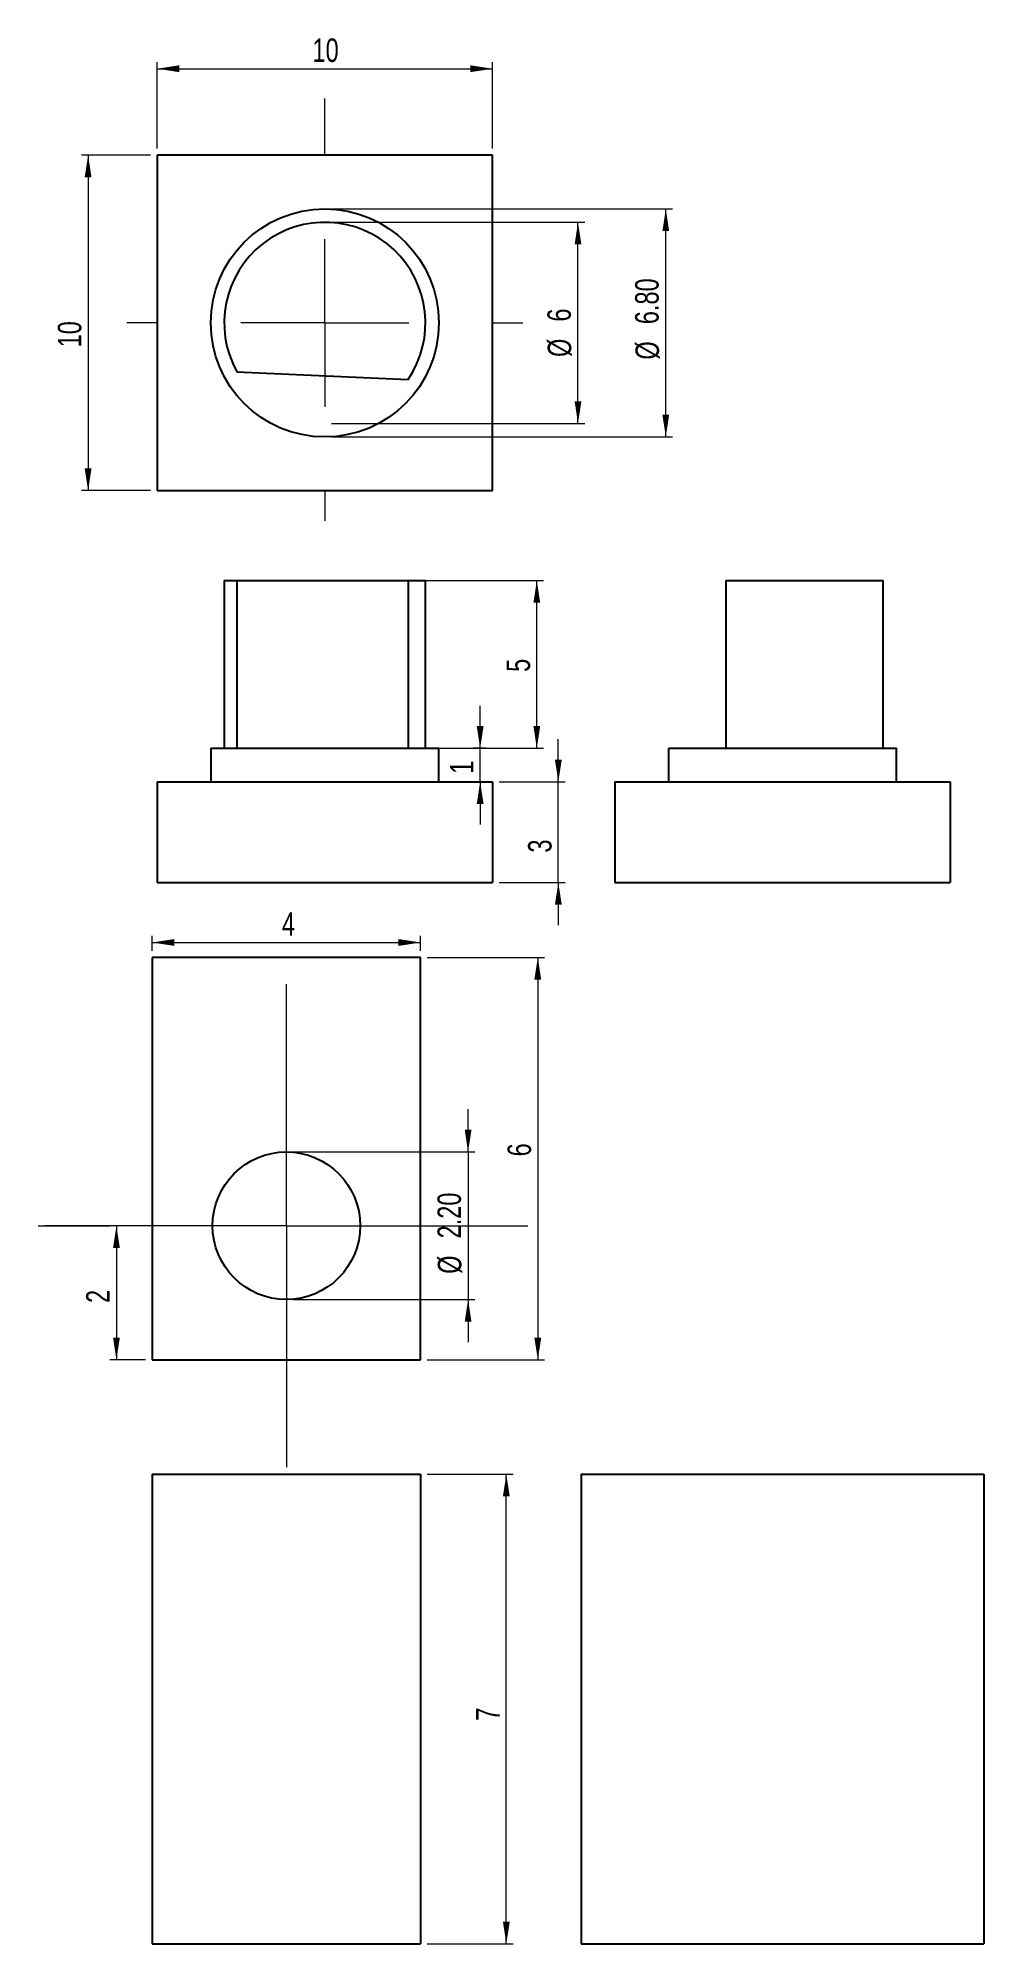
# Model space of a CAD drawing. Header units: millimetres. Extents: x 10 to 151, y 8 to 292.
import ezdxf

# ---------------------------------------------------------------- set-up
doc = ezdxf.new("R2010")
doc.units = ezdxf.units.MM
doc.styles.add('SLDTEXTSTYLE0', font='TXT', dxfattribs={"width": 0.75})
doc.dimstyles.new('SLDDIMSTYLE0', dxfattribs={"dimtxt": 3.5, "dimasz": 3.302, "dimexe": 0, "dimexo": 0.0625, "dimgap": 0.875, "dimtad": 1, "dimlfac": 0.1, "dimrnd": 1e-09, "dimzin": 12, "dimdsep": 46, "dimtxsty": 'SLDTEXTSTYLE0', "dimsah": 1, "dimcen": 0.09, "dimadec": 0, "dimazin": 3, "dimtfac": 1, "dimtofl": 0, "dimtmove": 0, "dimatfit": 3, "dimfxl": 0, "dimfrac": 2, "dimtolj": 1, "dimtzin": 12, "dimarcsym": 0})
doc.dimstyles.new('SLDDIMSTYLE1', dxfattribs={"dimtxt": 3.5, "dimasz": 3.302, "dimexe": 0, "dimexo": 0.0625, "dimgap": 0.875, "dimtad": 1, "dimlfac": 0.1, "dimrnd": 1e-09, "dimzin": 4, "dimdsep": 46, "dimtxsty": 'SLDTEXTSTYLE0', "dimsah": 1, "dimcen": 0.09, "dimadec": 0, "dimazin": 1, "dimtfac": 1, "dimtmove": 0, "dimatfit": 0, "dimfxl": 0, "dimfrac": 2, "dimtolj": 1, "dimtzin": 12, "dimarcsym": 0})
doc.dimstyles.new('SLDDIMSTYLE2', dxfattribs={"dimtxt": 3.5, "dimasz": 3.302, "dimexe": 0, "dimexo": 0.0625, "dimgap": 0.875, "dimtad": 1, "dimlfac": 0.2, "dimrnd": 1e-09, "dimzin": 12, "dimdsep": 46, "dimtxsty": 'SLDTEXTSTYLE0', "dimsah": 1, "dimcen": 0.09, "dimadec": 0, "dimazin": 3, "dimtfac": 1, "dimtmove": 0, "dimatfit": 0, "dimfxl": 0, "dimfrac": 2, "dimtolj": 1, "dimtzin": 12, "dimarcsym": 0})
doc.dimstyles.new('SLDDIMSTYLE3', dxfattribs={"dimtxt": 3.5, "dimasz": 3.302, "dimexe": 0, "dimexo": 0.0625, "dimgap": 0.875, "dimtad": 1, "dimlfac": 0.2, "dimrnd": 1e-09, "dimzin": 12, "dimdsep": 46, "dimtxsty": 'SLDTEXTSTYLE0', "dimsah": 1, "dimcen": 0.09, "dimadec": 0, "dimazin": 3, "dimtfac": 1, "dimtofl": 0, "dimtmove": 0, "dimatfit": 3, "dimfxl": 0, "dimfrac": 2, "dimtolj": 1, "dimtzin": 12, "dimarcsym": 0})
doc.dimstyles.new('SLDDIMSTYLE4', dxfattribs={"dimtxt": 3.5, "dimasz": 3.302, "dimexe": 0, "dimexo": 0.0625, "dimgap": 0.875, "dimtad": 1, "dimlfac": 0.2, "dimrnd": 1e-09, "dimzin": 4, "dimdsep": 46, "dimtxsty": 'SLDTEXTSTYLE0', "dimsah": 1, "dimcen": 0.09, "dimadec": 0, "dimazin": 1, "dimtfac": 1, "dimtofl": 0, "dimtmove": 0, "dimatfit": 3, "dimfxl": 0, "dimfrac": 2, "dimtolj": 1, "dimtzin": 12, "dimarcsym": 0})

# ---------------------------------------------------------------- blocks, each defined once
blk = doc.blocks.new('_D')
at = {"color": 7, "linetype": 'Continuous', "lineweight": 18}
for p, q in [((67.8, 78.02), (80.58, 78.02)), ((79.58, 8.02), (79.58, 78.02)), ((67.8, 8.02), (80.58, 8.02))]:
    blk.add_line(p, q, dxfattribs=at)
for points in [[(79.58, 78.02), (79.07, 74.72), (80.09, 74.72)], [(79.58, 8.02), (80.09, 11.32), (79.07, 11.32)]]:
    blk.add_solid(points, dxfattribs=at)
at = {"color": 7, "linetype": 'Continuous', "lineweight": 18, "insert": (75.07, 41.29), "char_height": 3.5, "attachment_point": 1, "rotation": 90, "style": 'SLDTEXTSTYLE0'}
blk.add_mtext('7', dxfattribs=at)
blk = doc.blocks.new('_D_1')
at = {"color": 7, "linetype": 'Continuous', "lineweight": 18}
for p, q in [((26.8, 156.08), (26.8, 158.3)), ((26.8, 157.3), (66.8, 157.3)), ((66.8, 156.08), (66.8, 158.3))]:
    blk.add_line(p, q, dxfattribs=at)
for points in [[(26.8, 157.3), (30.1, 156.79), (30.1, 157.81)], [(66.8, 157.3), (63.5, 157.81), (63.5, 156.79)]]:
    blk.add_solid(points, dxfattribs=at)
at = {"color": 7, "linetype": 'Continuous', "lineweight": 18, "insert": (46.13, 161.81), "char_height": 3.5, "attachment_point": 1, "style": 'SLDTEXTSTYLE0'}
blk.add_mtext('4', dxfattribs=at)
blk = doc.blocks.new('_D_2')
at = {"color": 7, "linetype": 'Continuous', "lineweight": 18}
for p, q in [((67.8, 155.08), (85.27, 155.08)), ((84.27, 155.08), (84.27, 95.08)), ((67.8, 95.08), (85.27, 95.08))]:
    blk.add_line(p, q, dxfattribs=at)
for points in [[(84.27, 155.08), (83.76, 151.77), (84.78, 151.77)], [(84.27, 95.08), (84.78, 98.38), (83.76, 98.38)]]:
    blk.add_solid(points, dxfattribs=at)
at = {"color": 7, "linetype": 'Continuous', "lineweight": 18, "insert": (79.76, 125.41), "char_height": 3.5, "attachment_point": 1, "rotation": 90, "style": 'SLDTEXTSTYLE0'}
blk.add_mtext('6', dxfattribs=at)
blk = doc.blocks.new('_D_3')
at = {"color": 7, "linetype": 'Continuous', "lineweight": 18}
for p, q in [((73.88, 126.08), (73.88, 132.43)), ((47.8, 126.08), (74.88, 126.08)), ((73.88, 126.08), (73.88, 104.08)), ((47.8, 104.08), (74.88, 104.08)), ((73.88, 104.08), (73.88, 97.73))]:
    blk.add_line(p, q, dxfattribs=at)
for points in [[(73.88, 126.08), (74.39, 129.38), (73.38, 129.38)], [(73.88, 104.08), (73.38, 100.77), (74.39, 100.77)]]:
    blk.add_solid(points, dxfattribs=at)
at = {"color": 7, "linetype": 'Continuous', "lineweight": 18, "char_height": 3.5, "attachment_point": 1, "rotation": 90, "style": 'SLDTEXTSTYLE0'}
for s, insert in [('2.20', (69.32, 113.19)), ('%%c', (69.37, 107.91))]:
    blk.add_mtext(s, dxfattribs=dict(at, insert=insert))
blk = doc.blocks.new('_D_4')
at = {"color": 7, "linetype": 'Continuous', "lineweight": 18}
for p, q in [((9.8, 115.08), (20.47, 115.08)), ((21.47, 115.08), (21.47, 95.08)), ((25.8, 95.08), (20.47, 95.08))]:
    blk.add_line(p, q, dxfattribs=at)
for points in [[(21.47, 115.08), (20.97, 111.77), (21.98, 111.77)], [(21.47, 95.08), (21.98, 98.38), (20.97, 98.38)]]:
    blk.add_solid(points, dxfattribs=at)
at = {"color": 7, "linetype": 'Continuous', "lineweight": 18, "insert": (16.96, 103.56), "char_height": 3.5, "attachment_point": 1, "rotation": 90, "style": 'SLDTEXTSTYLE0'}
blk.add_mtext('2', dxfattribs=at)
blk = doc.blocks.new('SW_CENTERMARKSYMBOL_0')
at = {"color": 0, "linetype": 'Continuous', "lineweight": 0}
for p, q in [((0, 25), (0, 36)), ((0, 0), (0, 25)), ((-25, 0), (-36, 0)), ((0, 0), (-25, 0)), ((0, 0), (0, -25)), ((0, 0), (25, 0)), ((25, 0), (36, 0)), ((0, -25), (0, -36))]:
    blk.add_line(p, q, dxfattribs=at)
blk = doc.blocks.new('_D_5')
at = {"color": 7, "linetype": 'Continuous', "lineweight": 18}
for p, q in [((87.33, 181.25), (87.33, 187.6)), ((78.53, 181.25), (88.33, 181.25)), ((87.33, 166.25), (87.33, 181.25)), ((78.53, 166.25), (88.33, 166.25)), ((87.33, 166.25), (87.33, 159.9))]:
    blk.add_line(p, q, dxfattribs=at)
for points in [[(87.33, 181.25), (87.84, 184.55), (86.82, 184.55)], [(87.33, 166.25), (86.82, 162.94), (87.84, 162.94)]]:
    blk.add_solid(points, dxfattribs=at)
at = {"color": 7, "linetype": 'Continuous', "lineweight": 18, "insert": (82.82, 170.7), "char_height": 3.5, "attachment_point": 1, "rotation": 90, "style": 'SLDTEXTSTYLE0'}
blk.add_mtext('3', dxfattribs=at)
blk = doc.blocks.new('_D_6')
at = {"color": 7, "linetype": 'Continuous', "lineweight": 18}
for p, q in [((75.68, 186.25), (75.68, 192.6)), ((76.53, 186.25), (74.68, 186.25)), ((75.68, 181.25), (75.68, 186.25)), ((76.53, 181.25), (74.68, 181.25)), ((75.68, 181.25), (75.68, 174.9))]:
    blk.add_line(p, q, dxfattribs=at)
for points in [[(75.68, 186.25), (76.19, 189.55), (75.17, 189.55)], [(75.68, 181.25), (75.17, 177.94), (76.19, 177.94)]]:
    blk.add_solid(points, dxfattribs=at)
at = {"color": 7, "linetype": 'Continuous', "lineweight": 18, "insert": (71.17, 182.45), "char_height": 3.5, "attachment_point": 1, "rotation": 90, "style": 'SLDTEXTSTYLE0'}
blk.add_mtext('1', dxfattribs=at)
blk = doc.blocks.new('_D_7')
at = {"color": 7, "linetype": 'Continuous', "lineweight": 18}
for p, q in [((65.93, 211.25), (85.12, 211.25)), ((84.12, 186.25), (84.12, 211.25)), ((65.93, 186.25), (85.12, 186.25))]:
    blk.add_line(p, q, dxfattribs=at)
for points in [[(84.12, 211.25), (83.62, 207.94), (84.63, 207.94)], [(84.12, 186.25), (84.63, 189.55), (83.62, 189.55)]]:
    blk.add_solid(points, dxfattribs=at)
at = {"color": 7, "linetype": 'Continuous', "lineweight": 18, "insert": (79.61, 197.64), "char_height": 3.5, "attachment_point": 1, "rotation": 90, "style": 'SLDTEXTSTYLE0'}
blk.add_mtext('5', dxfattribs=at)
blk = doc.blocks.new('_D_8')
at = {"color": 7, "linetype": 'Continuous', "lineweight": 18}
for p, q in [((27.53, 275.66), (27.53, 288.55)), ((27.53, 287.55), (77.53, 287.55)), ((77.53, 275.66), (77.53, 288.55))]:
    blk.add_line(p, q, dxfattribs=at)
for points in [[(27.53, 287.55), (30.83, 287.04), (30.83, 288.06)], [(77.53, 287.55), (74.23, 288.06), (74.23, 287.04)]]:
    blk.add_solid(points, dxfattribs=at)
at = {"color": 7, "linetype": 'Continuous', "lineweight": 18, "insert": (50.69, 292.06), "char_height": 3.5, "attachment_point": 1, "style": 'SLDTEXTSTYLE0'}
blk.add_mtext('10', dxfattribs=at)
blk = doc.blocks.new('_D_9')
at = {"color": 7, "linetype": 'Continuous', "lineweight": 18}
for p, q in [((26.53, 274.66), (16.25, 274.66)), ((17.25, 274.66), (17.25, 224.66)), ((26.53, 224.66), (16.25, 224.66))]:
    blk.add_line(p, q, dxfattribs=at)
for points in [[(17.25, 274.66), (16.74, 271.35), (17.76, 271.35)], [(17.25, 224.66), (17.76, 227.96), (16.74, 227.96)]]:
    blk.add_solid(points, dxfattribs=at)
at = {"color": 7, "linetype": 'Continuous', "lineweight": 18, "insert": (12.74, 246.01), "char_height": 3.5, "attachment_point": 1, "rotation": 90, "style": 'SLDTEXTSTYLE0'}
blk.add_mtext('10', dxfattribs=at)
blk = doc.blocks.new('_D_10')
at = {"color": 7, "linetype": 'Continuous', "lineweight": 18}
for p, q in [((53.53, 266.66), (104.35, 266.66)), ((103.35, 232.66), (103.35, 266.66)), ((53.53, 232.66), (104.35, 232.66))]:
    blk.add_line(p, q, dxfattribs=at)
for points in [[(103.35, 266.66), (102.84, 263.35), (103.85, 263.35)], [(103.35, 232.66), (103.85, 235.96), (102.84, 235.96)]]:
    blk.add_solid(points, dxfattribs=at)
at = {"color": 7, "linetype": 'Continuous', "lineweight": 18, "char_height": 3.5, "attachment_point": 1, "rotation": 90, "style": 'SLDTEXTSTYLE0'}
for s, insert in [('6.80', (98.78, 249.47)), ('%%c', (98.83, 244.19))]:
    blk.add_mtext(s, dxfattribs=dict(at, insert=insert))
blk = doc.blocks.new('_D_11')
at = {"color": 7, "linetype": 'Continuous', "lineweight": 18}
for p, q in [((53.53, 264.66), (91.26, 264.66)), ((90.26, 234.66), (90.26, 264.66)), ((53.53, 234.66), (91.26, 234.66))]:
    blk.add_line(p, q, dxfattribs=at)
for points in [[(90.26, 264.66), (89.76, 261.35), (90.77, 261.35)], [(90.26, 234.66), (90.77, 237.96), (89.76, 237.96)]]:
    blk.add_solid(points, dxfattribs=at)
at = {"color": 7, "linetype": 'Continuous', "lineweight": 18, "char_height": 3.5, "attachment_point": 1, "rotation": 90, "style": 'SLDTEXTSTYLE0'}
for s, insert in [('6', (85.7, 249.85)), ('%%c', (85.75, 244.58))]:
    blk.add_mtext(s, dxfattribs=dict(at, insert=insert))
blk = doc.blocks.new('SW_CENTERMARKSYMBOL_1')
at = {"color": 0, "linetype": 'Continuous', "lineweight": 0}
for p, q in [((0, 25), (0, 33.48)), ((0, 0), (0, 12.5)), ((-25, 0), (-29.5, 0)), ((0, 0), (-12.5, 0)), ((0, 0), (0, -12.5)), ((0, 0), (12.5, 0)), ((25, 0), (29.5, 0)), ((0, -25), (0, -29.5))]:
    blk.add_line(p, q, dxfattribs=at)

msp = doc.modelspace()

# ---------------------------------------------------------------- linework, layer by layer
at = {"color": 7, "linetype": 'Continuous', "lineweight": 25}
for p, q in [((77.532, 274.656), (27.532, 274.656)), ((27.532, 274.656), (27.532, 224.656)), ((77.532, 224.656), (77.532, 274.656)), ((39.41, 242.387), (64.932, 241.216)), ((27.532, 224.656), (77.532, 224.656)), ((37.532, 211.246), (37.532, 186.246)), ((37.532, 211.246), (39.41, 211.246)), ((39.41, 211.246), (39.41, 186.246)), ((39.41, 211.246), (64.932, 211.246)), ((64.932, 211.246), (64.932, 186.246)), ((64.932, 211.246), (67.532, 211.246)), ((67.532, 186.246), (67.532, 211.246)), ((112.31, 211.246), (112.31, 186.246)), ((112.31, 211.246), (135.75, 211.246)), ((135.75, 186.246), (135.75, 211.246)), ((35.532, 186.246), (35.532, 181.246)), ((35.532, 186.246), (52.532, 186.246)), ((52.532, 186.246), (69.532, 186.246)), ((69.532, 181.246), (69.532, 186.246)), ((103.75, 186.246), (103.75, 181.246)), ((103.75, 186.246), (137.75, 186.246)), ((137.75, 181.246), (137.75, 186.246)), ((27.532, 181.246), (77.532, 181.246)), ((27.532, 181.246), (27.532, 166.246)), ((77.532, 181.246), (77.532, 166.246)), ((95.75, 181.246), (95.75, 166.246)), ((95.75, 181.246), (145.75, 181.246)), ((145.75, 181.246), (145.75, 166.246)), ((27.532, 166.246), (77.532, 166.246)), ((95.75, 166.246), (145.75, 166.246)), ((66.802, 155.076), (26.802, 155.076)), ((26.802, 155.076), (26.802, 95.076)), ((66.802, 95.076), (66.802, 155.076)), ((26.802, 95.076), (66.802, 95.076)), ((26.802, 78.022), (66.802, 78.022)), ((26.802, 78.022), (26.802, 8.022)), ((66.802, 78.022), (66.802, 8.022)), ((90.75, 78.022), (90.75, 8.022)), ((90.75, 78.022), (150.75, 78.022)), ((150.75, 78.022), (150.75, 8.022)), ((26.802, 8.022), (66.802, 8.022)), ((90.75, 8.022), (150.75, 8.022))]:
    msp.add_line(p, q, dxfattribs=at)
for centre, radius in [((52.532, 249.656), 17), ((46.802, 115.076), 11)]:
    msp.add_circle(centre, radius, dxfattribs=at)
msp.add_arc((52.532, 249.656), 15, 325.75908, 208.98351, dxfattribs=at)

# ---------------------------------------------------------------- block references
at = {"color": 7, "linetype": 'Continuous', "lineweight": 0}
for name, p in [('SW_CENTERMARKSYMBOL_1', (52.532, 249.656)), ('SW_CENTERMARKSYMBOL_0', (46.802, 115.076))]:
    msp.add_blockref(name, p, dxfattribs=at)

# ---------------------------------------------------------------- dimensions: what is measured, and where the dimension line sits
at = {"color": 7, "linetype": 'Continuous', "lineweight": 18}
for base, p1, p2, dimstyle, picture, middle in [((77.532, 290.327), (27.532, 274.656), (77.532, 274.656), 'SLDDIMSTYLE3', '_D_8', (53.278, 290.327)), ((66.802, 160.076), (26.802, 155.076), (66.802, 155.076), 'SLDDIMSTYLE0', '_D_1', (47.427, 160.076))]:
    dim = msp.add_linear_dim(base=base, p1=p1, p2=p2, dimstyle=dimstyle, dxfattribs=at)
    dim.commit()
    dim.dimension.update_dxf_attribs({"geometry": picture, "text_midpoint": middle, "dimtype": 160})
for base, p1, p2, dimstyle, picture, middle in [((14.472, 224.656), (27.532, 274.656), (27.532, 224.656), 'SLDDIMSTYLE3', '_D_9', (14.472, 248.592)), ((81.347, 211.246), (64.932, 186.246), (64.932, 211.246), 'SLDDIMSTYLE3', '_D_7', (81.347, 198.93)), ((72.905, 186.246), (77.532, 181.246), (77.532, 186.246), 'SLDDIMSTYLE2', '_D_6', (72.905, 183.746)), ((84.549, 181.246), (77.532, 166.246), (77.532, 181.246), 'SLDDIMSTYLE2', '_D_5', (84.549, 171.989)), ((81.489, 95.076), (66.802, 155.076), (66.802, 95.076), 'SLDDIMSTYLE0', '_D_2', (81.489, 126.702)), ((18.696, 95.076), (46.802, 115.076), (26.802, 95.076), 'SLDDIMSTYLE0', '_D_4', (18.696, 104.849)), ((76.802, 78.022), (66.802, 8.022), (66.802, 78.022), 'SLDDIMSTYLE0', '_D', (76.802, 42.583))]:
    dim = msp.add_linear_dim(base=base, p1=p1, p2=p2, angle=90, dimstyle=dimstyle, dxfattribs=at)
    dim.commit()
    dim.dimension.update_dxf_attribs({"geometry": picture, "text_midpoint": middle, "dimtype": 160})
for base, p1, p2, dimstyle, picture, middle in [((100.541, 266.656), (52.532, 232.656), (52.532, 266.656), 'SLDDIMSTYLE4', '_D_10', (100.541, 251.356)), ((87.459, 264.656), (52.532, 234.656), (52.532, 264.656), 'SLDDIMSTYLE3', '_D_11', (87.459, 248.508)), ((71.079, 104.076), (46.802, 126.076), (46.802, 104.076), 'SLDDIMSTYLE1', '_D_3', (71.079, 115.076))]:
    dim = msp.add_linear_dim(base=base, p1=p1, p2=p2, angle=90, text='%%c<>', dimstyle=dimstyle, dxfattribs=at)
    dim.commit()
    dim.dimension.update_dxf_attribs({"geometry": picture, "text_midpoint": middle, "dimtype": 160})

doc.saveas('drawing.dxf')
